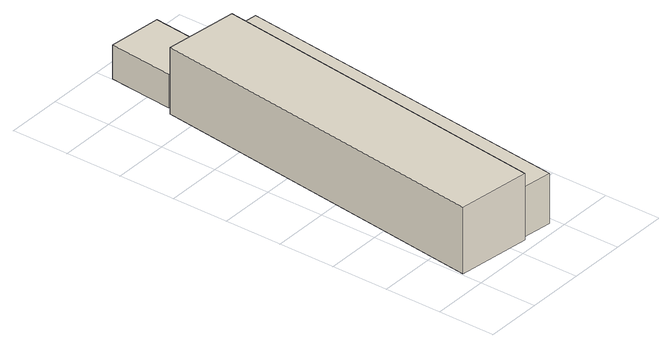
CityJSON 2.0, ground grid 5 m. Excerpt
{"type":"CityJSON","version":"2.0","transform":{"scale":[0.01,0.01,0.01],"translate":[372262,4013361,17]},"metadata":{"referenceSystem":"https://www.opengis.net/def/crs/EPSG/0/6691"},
"CityObjects":{
"building1":{"type":"Building","attributes":{"枝番":1,"利根川水系渡良瀬川洪水浸水想定区域（計画規模）.規模":"L1","利根川水系渡良瀬川洪水浸水想定区域（計画規模）.浸水ランク":"1","利根川水系渡良瀬川洪水浸水想定区域（計画規模）.浸水深":0.39,"利根川水系渡良瀬川洪水浸水想定区域（想定最大規模）.規模":"L2","利根川水系渡良瀬川洪水浸水想定区域（想定最大規模）.浸水ランク":"2","利根川水系渡良瀬川洪水浸水想定区域（想定最大規模）.浸水深":0.95,"利根川水系渡良瀬川洪水浸水想定区域（想定最大規模）.継続時間":7.2,"利根川水系矢場川洪水浸水想定区域（想定最大規模）.規模":"L2","利根川水系矢場川洪水浸水想定区域（想定最大規模）.浸水ランク":"1","利根川水系矢場川洪水浸水想定区域（想定最大規模）.浸水深":0.19,"利根川水系多々良川洪水浸水想定区域（想定最大規模）.規模":"L2","利根川水系多々良川洪水浸水想定区域（想定最大規模）.浸水ランク":"1","利根川水系多々良川洪水浸水想定区域（想定最大規模）.浸水深":0.04,"利根川水系利根川洪水浸水想定区域（計画規模）.規模":"L1","利根川水系利根川洪水浸水想定区域（計画規模）.浸水ランク":"2","利根川水系利根川洪水浸水想定区域（計画規模）.浸水深":1.5,"利根川水系利根川洪水浸水想定区域（想定最大規模）.規模":"L2","利根川水系利根川洪水浸水想定区域（想定最大規模）.浸水ランク":"3","利根川水系利根川洪水浸水想定区域（想定最大規模）.浸水深":3.73,"usage":"431","measuredHeight":6.2,"BuildingDetails.prefecture":"10","BuildingDetails.city":"10207","BuildingDetails.surveyYear":2016},"geometry":[{"type":"Solid","lod":"1","boundaries":[[[[0,1,2,3]],[[2,4,5,3]],[[1,6,4,2]],[[0,7,6,1]],[[3,5,7,0]],[[4,6,7,5]]]]}]},
"building2":{"type":"Building","attributes":{"枝番":1,"利根川水系渡良瀬川洪水浸水想定区域（計画規模）.規模":"L1","利根川水系渡良瀬川洪水浸水想定区域（計画規模）.浸水ランク":"1","利根川水系渡良瀬川洪水浸水想定区域（計画規模）.浸水深":0.27,"利根川水系渡良瀬川洪水浸水想定区域（想定最大規模）.規模":"L2","利根川水系渡良瀬川洪水浸水想定区域（想定最大規模）.浸水ランク":"2","利根川水系渡良瀬川洪水浸水想定区域（想定最大規模）.浸水深":0.82,"利根川水系渡良瀬川洪水浸水想定区域（想定最大規模）.継続時間":8.8,"利根川水系矢場川洪水浸水想定区域（想定最大規模）.規模":"L2","利根川水系矢場川洪水浸水想定区域（想定最大規模）.浸水ランク":"1","利根川水系矢場川洪水浸水想定区域（想定最大規模）.浸水深":0.09,"利根川水系利根川洪水浸水想定区域（計画規模）.規模":"L1","利根川水系利根川洪水浸水想定区域（計画規模）.浸水ランク":"2","利根川水系利根川洪水浸水想定区域（計画規模）.浸水深":1.4,"利根川水系利根川洪水浸水想定区域（想定最大規模）.規模":"L2","利根川水系利根川洪水浸水想定区域（想定最大規模）.浸水ランク":"3","利根川水系利根川洪水浸水想定区域（想定最大規模）.浸水深":3.63,"measuredHeight":5.9,"BuildingDetails.prefecture":"10","BuildingDetails.city":"10207"},"geometry":[{"type":"Solid","lod":"1","boundaries":[[[[8,9,10,11]],[[10,12,13,11]],[[9,14,12,10]],[[8,15,14,9]],[[11,13,15,8]],[[12,14,15,13]]]]}]},
"building3":{"type":"Building","attributes":{"枝番":1,"利根川水系渡良瀬川洪水浸水想定区域（計画規模）.規模":"L1","利根川水系渡良瀬川洪水浸水想定区域（計画規模）.浸水ランク":"2","利根川水系渡良瀬川洪水浸水想定区域（計画規模）.浸水深":0.58,"利根川水系渡良瀬川洪水浸水想定区域（想定最大規模）.規模":"L2","利根川水系渡良瀬川洪水浸水想定区域（想定最大規模）.浸水ランク":"2","利根川水系渡良瀬川洪水浸水想定区域（想定最大規模）.浸水深":1.2,"利根川水系渡良瀬川洪水浸水想定区域（想定最大規模）.継続時間":7.2,"利根川水系矢場川洪水浸水想定区域（想定最大規模）.規模":"L2","利根川水系矢場川洪水浸水想定区域（想定最大規模）.浸水ランク":"1","利根川水系矢場川洪水浸水想定区域（想定最大規模）.浸水深":0.16,"利根川水系利根川洪水浸水想定区域（計画規模）.規模":"L1","利根川水系利根川洪水浸水想定区域（計画規模）.浸水ランク":"2","利根川水系利根川洪水浸水想定区域（計画規模）.浸水深":1.7,"利根川水系利根川洪水浸水想定区域（想定最大規模）.規模":"L2","利根川水系利根川洪水浸水想定区域（想定最大規模）.浸水ランク":"3","利根川水系利根川洪水浸水想定区域（想定最大規模）.浸水深":3.93,"measuredHeight":3.1,"BuildingDetails.prefecture":"10","BuildingDetails.city":"10207"},"geometry":[{"type":"Solid","lod":"1","boundaries":[[[[16,17,18,19]],[[18,20,21,19]],[[17,22,20,18]],[[16,23,22,17]],[[19,21,23,16]],[[20,22,23,21]]]]}]}
},
"vertices":[
[16,185,31],[396,3228,31],[1039,3148,31],[660,104,31],[1039,3148,620],[660,104,620],[396,3228,620],[16,185,620],
[662,116,47],[1039,3145,47],[1285,3117,47],[931,85,47],[1285,3117,490],[931,85,490],[1039,3145,490],[662,116,490],
[447,3280,35],[505,3854,35],[978,3806,35],[919,3232,35],[978,3806,335],[919,3232,335],[505,3854,335],[447,3280,335]
]}
